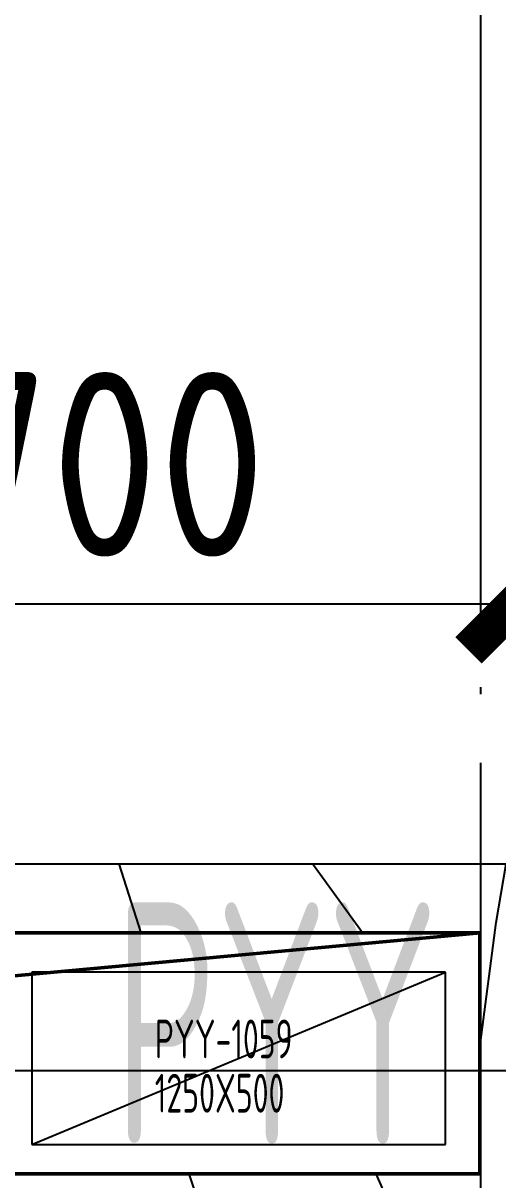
# Model space of a CAD drawing. Header units: inches. Extents: x 0 to 1813292486, y 0 to 3473589894.
# Drawn here: x 600421359 to 600422736, y 3473256501 to 3473259859 of the extents above; entities that cross this region are included whole.
import ezdxf

# ---------------------------------------------------------------- set-up
doc = ezdxf.new("R2010")
doc.units = ezdxf.units.IN
doc.header["$LTSCALE"] = 1000
doc.header["$MEASUREMENT"] = 0
doc.linetypes.add('AX-MALL-GIRD-200$0$DOTE', pattern=[2.4200000000000004, 2, -0.2, 0.02, -0.2])
for name, color, linetype in [('A-Anno-Note', 241, 'Continuous'), ('AX-MALL-DIM-P02$0$A-Anno-Dims', 3, 'Continuous'), ('AX-MALL-DIM-P02$0$A-Detl-Thin', 131, 'Continuous'), ('AX-MALL-GIRD-200$0$A-Grid', 222, 'AX-MALL-GIRD-200$0$DOTE'), ('AX-MALL-P02-200$0$A-Anno-Note', 241, 'Continuous'), ('AX-MALL-WALL-P02$0$A-Anno-Note', 241, 'Continuous'), ('AX-MALL-WALL-P02-QT$0$A-Accs', 181, 'Continuous'), ('AX-MALL-WALL-P02-QT$0$A-Anno-Dims', 3, 'Continuous'), ('AX-MALL-WALL-P02-QT$0$A-Detl-Thin', 131, 'Continuous'), ('AX-MALL-WALL-P02-QT$0$A-Wall', 2, 'Continuous'), ('AX-MALL-WALL-P02-QT$0$A-Wall-Patt', 13, 'Continuous'), ('AX-MALL-WALL-P02-QT$0$A-Wind', 4, 'Continuous'), ('AX-MALL-ZTKD-P02$0$A-Anno-Note', 241, 'Continuous'), ('MX-MALL-P02-LG$0$M-VT-DUCT-FLG', 40, 'Continuous'), ('MX-MALL-P02-LG$0$M-VT-DUCT-SED', 150, 'Continuous'), ('MX-MALL-P02-LG$0$M-VT-TEXT', 21, 'Continuous'), ('SX-MALL-NTKD-L-2F$0$S-HOLE', 5, 'Continuous')]:
    doc.layers.add(name, color=color, linetype=linetype)
doc.styles.add('AX-MALL-DIM-P02$0$_TCH_DIM_T3', font='gbenor.shx')
doc.styles.add('AX-MALL-WALL-P02-QT$0$STANDARD', font='gbenor.shx', dxfattribs={"bigfont": 'gbcbig.shx'})
doc.styles.add('MX-MALL-P02-LG$0$暖通', font='gbenor.shx', dxfattribs={"bigfont": 'gbcbig.shx'})
doc.dimstyles.new('AX-MALL-DIM-P02$0$_TCH_ARCH&&180', dxfattribs={"dimtxt": 535.5, "dimasz": 270, "dimexe": 450, "dimexo": 450, "dimgap": 137.25, "dimtad": 1, "dimdec": 0, "dimzin": 0, "dimdsep": 46, "dimtxsty": 'AX-MALL-DIM-P02$0$_TCH_DIM_T3', "dimblk": 'AX-MALL-DIM-P02$0$_ArchTick', "dimcen": 0.09, "dimclrt": 7, "dimazin": 2, "dimtfac": 1, "dimtdec": 0, "dimtix": 1, "dimtmove": 2, "dimatfit": 3, "dimfxl": 500, "dimtolj": 1, "dimtzin": 0, "dimarcsym": 0})
pattern_1 = [(45, (0, 359.0227), (-353.55353201463, 353.55353201463), [])]

# ---------------------------------------------------------------- blocks, each defined once
blk = doc.blocks.new('AX-MALL-GIRD-200')
at = {"layer": 'AX-MALL-GIRD-200$0$A-Grid'}
for p, q in [((600267815.3798003, 3473212616.376537), (600229085.8408508, 3473108652.649456)), ((600234020.7437632, 3473175185.804002), (600591916.7478616, 3473041859.04072))]:
    blk.add_line(p, q, dxfattribs=at)
blk = doc.blocks.new('MX-MALL-P02-LG')
at = {"layer": 'MX-MALL-P02-LG$0$M-VT-DUCT-FLG'}
blk.add_line((600250156.9774791, 3473168945.753229), (600251456.029671, 3473168995.385907), dxfattribs=at)
at = {"layer": 'MX-MALL-P02-LG$0$M-VT-DUCT-SED'}
for p, q in [((600250331.5238938, 3473169414.297302), (600250156.9774791, 3473168945.753229)), ((600251456.029671, 3473168995.385907), (600250331.5238938, 3473169414.297302)), ((600251281.4832562, 3473168526.841833), (600251456.029671, 3473168995.385907)), ((600250156.9774791, 3473168945.753229), (600251281.4832562, 3473168526.841833))]:
    blk.add_line(p, q, dxfattribs=at)
at = {"layer": 'MX-MALL-P02-LG$0$M-VT-TEXT', "style": 'MX-MALL-P02-LG$0$暖通', "width": 0.7}
for s, p in [('PYY-1059', (600250578.8382344, 3473169055.38159)), ('1250X500', (600250523.8412149, 3473168907.750214))]:
    blk.add_text(s, height=112.6582278481013, rotation=339.5681613187875, dxfattribs=at).set_placement(p)
blk = doc.blocks.new('SX-MALL-NTKD-L-2F')
at = {"layer": 'SX-MALL-NTKD-L-2F$0$S-HOLE', "lineweight": 50, "elevation": 3000}
blk.add_lwpolyline([(600249342.8944929, 3473169904.707436), (600251589.6866107, 3473169067.711462), (600251345.3216287, 3473168411.74976), (600249098.5295109, 3473169248.745733)], close=True, dxfattribs=at)
at = {"layer": 'SX-MALL-NTKD-L-2F$0$S-HOLE', "lineweight": 50}
blk.add_lwpolyline([(600251591.9149603, 3473169066.881328), (600249638.9302903, 3473169596.587171), (600249098.5295961, 3473169248.746281)], dxfattribs=at)
blk = doc.blocks.new('SX-MALL-NTKD-2F')
blk.add_blockref('SX-MALL-NTKD-L-2F', (0, 0))
blk = doc.blocks.new('AX-MALL-WALL-P02-QT')
at = {"layer": 'AX-MALL-WALL-P02-QT$0$A-Wall-Patt'}
h = blk.add_hatch(dxfattribs=at)
h.set_pattern_fill('普通砖', color=256, scale=200, style=0)
h.set_pattern_definition(pattern_1)
h.paths.add_polyline_path([(600249483.1579337, 3473169994.739927), (600249436.6122228, 3473169869.79484), (600251591.91496, 3473169066.881328), (600251708.8966302, 3473169094.444588), (600251755.442341, 3473169219.389674), (600249600.1396037, 3473170022.303186)])
h = blk.add_hatch(dxfattribs=at)
h.set_pattern_fill('普通砖', color=256, scale=200, style=0)
h.set_pattern_definition(pattern_1)
h.paths.add_polyline_path([(600248907.4477849, 3473169213.215744), (600248935.0110449, 3473169096.234075), (600251371.4402261, 3473168188.592712), (600251417.985937, 3473168313.537798), (600251347.5499778, 3473168410.919625), (600249004.8296112, 3473169283.651704)])
h = blk.add_hatch(dxfattribs=at)
h.set_pattern_fill('普通砖', color=256, scale=200, style=0)
h.set_pattern_definition(pattern_1)
h.paths.add_polyline_path([(600251417.985937, 3473168313.537798), (600251534.967607, 3473168341.101058), (600251779.3325893, 3473168997.062761), (600251708.8966302, 3473169094.444588), (600251591.91496, 3473169066.881328), (600251347.5499778, 3473168410.919625)])
at = {"layer": 'AX-MALL-WALL-P02-QT$0$A-Wall'}
for p, q in [((600249600.1396037, 3473170022.303186), (600251755.442341, 3473169219.389674)), ((600249436.6122228, 3473169869.79484), (600251591.91496, 3473169066.881328)), ((600249004.8296112, 3473169283.651704), (600251347.5499778, 3473168410.919625)), ((600251347.5499778, 3473168410.919625), (600251591.91496, 3473169066.881328))]:
    blk.add_line(p, q, dxfattribs=at)
at = {"layer": 'AX-MALL-WALL-P02-QT$0$A-Anno-Dims'}
blk.add_blockref('SX-MALL-NTKD-2F', (0, 0), dxfattribs=at)
at = {"layer": 'AX-MALL-WALL-P02-QT$0$A-Detl-Thin'}
blk.add_blockref('MX-MALL-P02-LG', (0, 0), dxfattribs=at)
at = {"layer": 'AX-MALL-WALL-P02-QT$0$A-Wind'}
blk.add_blockref('AX-MALL-GIRD-200', (0, 0), dxfattribs=at)
at = {"layer": 'AX-MALL-WALL-P02-QT$0$A-Accs', "style": 'AX-MALL-WALL-P02-QT$0$STANDARD', "width": 0.6}
blk.add_text('PYY', height=699.9999999999998, rotation=339.5681613092246, dxfattribs=at).set_placement((600250383.157495, 3473168864.247303, -11999.99999999999))
blk = doc.blocks.new('AX-MALL-WALL-P02')
at = {"layer": 'AX-MALL-WALL-P02$0$A-Anno-Note'}
blk.add_blockref('AX-MALL-WALL-P02-QT', (0, 0), dxfattribs=at)
blk = doc.blocks.new('AX-MALL-ZTKD-P02')
at = {"layer": 'AX-MALL-ZTKD-P02$0$A-Anno-Note'}
blk.add_blockref('AX-MALL-GIRD-200', (0, 0), dxfattribs=at)
blk = doc.blocks.new('AX-MALL-DIM-P02$0$_ArchTick')
at = {"color": 0, "linetype": 'ByBlock', "const_width": 0.4}
blk.add_lwpolyline([(-0.5, -0.5), (0.5, 0.5)], dxfattribs=at)
blk = doc.blocks.new('*D488')
at = {"layer": 'AX-MALL-DIM-P02$0$A-Anno-Dims', "color": 0, "lineweight": -2, "transparency": 16777216}
for p, q in [((600249347.486836, 3473170489.921171), (600249646.0234675, 3473171291.298665)), ((600249488.9316933, 3473170869.608999), (600252019.0696893, 3473169927.058353)), ((600251877.6248319, 3473169547.370525), (600252176.1614635, 3473170348.748019))]:
    blk.add_line(p, q, dxfattribs=at)
at = {"layer": 'AX-MALL-DIM-P02$0$A-Anno-Dims', "color": 0, "lineweight": -2, "transparency": 16777216, "xscale": 270, "yscale": 270, "zscale": 270}
for p, rotation in [((600249488.9316933, 3473170869.608999), 159.5681613019881), ((600252019.0696893, 3473169927.058353), 339.5681613019881)]:
    blk.add_blockref('AX-MALL-DIM-P02$0$_ArchTick', p, dxfattribs=dict(at, rotation=rotation))
at = {"layer": 'AX-MALL-DIM-P02$0$A-Anno-Dims', "color": 7, "transparency": 16777216, "insert": (600250895.383288, 3473170777.854375), "char_height": 535.5, "attachment_point": 5, "rotation": 339.56816130198814, "style": 'AX-MALL-DIM-P02$0$_TCH_DIM_T3'}
blk.add_mtext('\\A1;2700', dxfattribs=at)
blk = doc.blocks.new('*D489')
at = {"layer": 'AX-MALL-DIM-P02$0$A-Anno-Dims', "color": 0, "lineweight": -2, "transparency": 16777216}
for p, q in [((600251877.6248319, 3473169547.370525), (600252176.1614633, 3473170348.748019)), ((600252019.069689, 3473169927.058352), (600253143.5754659, 3473169508.146954)), ((600253002.1306088, 3473169128.459126), (600253300.6672401, 3473169929.83662))]:
    blk.add_line(p, q, dxfattribs=at)
at = {"layer": 'AX-MALL-DIM-P02$0$A-Anno-Dims', "color": 0, "lineweight": -2, "transparency": 16777216, "xscale": 270, "yscale": 270, "zscale": 270}
for p, rotation in [((600252019.069689, 3473169927.058352), 159.568161302278), ((600253143.5754659, 3473169508.146954), 339.568161302278)]:
    blk.add_blockref('AX-MALL-DIM-P02$0$_ArchTick', p, dxfattribs=dict(at, rotation=rotation))
at = {"layer": 'AX-MALL-DIM-P02$0$A-Anno-Dims', "color": 7, "transparency": 16777216, "insert": (600252940.8951119, 3473170682.822014), "char_height": 535.5, "attachment_point": 5, "rotation": 339.568161302278, "style": 'AX-MALL-DIM-P02$0$_TCH_DIM_T3'}
blk.add_mtext('\\A1;1200', dxfattribs=at)
blk = doc.blocks.new('AX-MALL-DIM-P02')
at = {"layer": 'AX-MALL-DIM-P02$0$A-Detl-Thin'}
blk.add_blockref('AX-MALL-ZTKD-P02', (-2.384185791015625e-06, 9.5367431640625e-07), dxfattribs=at)
at = {"layer": 'AX-MALL-DIM-P02$0$A-Anno-Dims'}
dim = blk.add_aligned_dim(p1=(600249190.3950616, 3473170068.231505), p2=(600251720.5330577, 3473169125.680859), distance=855.1783486854017, dimstyle='AX-MALL-DIM-P02$0$_TCH_ARCH&&180', dxfattribs=at)
dim.commit()
dim.dimension.update_dxf_attribs({"geometry": '*D488', "text_midpoint": (600250895.383288, 3473170777.854375)})
dim = blk.add_linear_dim(base=(600253143.5754659, 3473169508.146954), p1=(600251720.5330577, 3473169125.680859), p2=(600252845.0388345, 3473168706.769461), angle=339.56816132361297, dimstyle='AX-MALL-DIM-P02$0$_TCH_ARCH&&180', dxfattribs=at)
dim.commit()
dim.dimension.update_dxf_attribs({"geometry": '*D489', "text_midpoint": (600252940.8951119, 3473170682.822014), "dimtype": 129})
blk = doc.blocks.new('AX-MALL-P02-200')
at = {"layer": 'AX-MALL-P02-200$0$A-Anno-Note'}
blk.add_blockref('AX-MALL-WALL-P02', (0, 0), dxfattribs=at)
blk.add_blockref('AX-MALL-DIM-P02', (0, 0), dxfattribs=at)

msp = doc.modelspace()

# ---------------------------------------------------------------- block references
at = {"layer": 'A-Anno-Note', "rotation": 20.43183869077545}
msp.add_blockref('AX-MALL-P02-200', (1250392458.527329, 9048125.682563305), dxfattribs=at)

doc.saveas('drawing.dxf')
